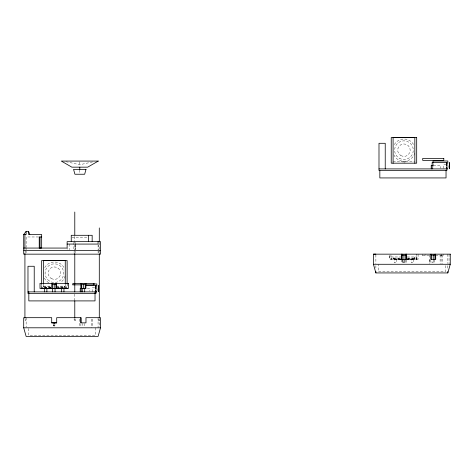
<?xml version="1.0" encoding="UTF-8"?>
<svg xmlns="http://www.w3.org/2000/svg" width="474" height="474" viewBox="0 0 474 474"><rect width="100%" height="100%" fill="white"/><g stroke="black" fill="none" stroke-linecap="round" stroke-linejoin="round"><path stroke-width="0.36" stroke-dasharray="2.37 1.78" d="M50.919 287.327L43.679 287.327L43.679 286.16L50.937 286.16L41.238 286.16M64.725 286.16L64.725 287.351L64.725 286.16L57.467 286.16M75.437 244.791L75.431 249.786L75.455 244.074M97.105 290.515L97.105 288.684M400.577 259.331L390.985 259.349L390.943 258.123M400.595 258.14L390.985 258.152L400.678 258.152L393.384 258.123L393.384 259.343L400.714 259.343L393.42 259.343L393.42 256.967L393.384 258.146M407.96 259.325L416.907 259.349L416.907 258.152L407.249 258.134M448.114 167.541L448.114 165.71M53.55 325.911L53.526 323.469C51.885 326.787 56.56 326.888 54.871 323.469L54.865 325.911L53.532 325.911L54.865 325.911M65.916 161.681L79.786 164.721L93.656 161.681M50.854 287.333L41.202 287.315M393.088 161.326L414.833 161.326M446.265 164.336L443.812 164.336L443.812 168.91M433.372 165.337L440.5 165.337L440.5 168.199M38.501 236.97L26.141 236.97L26.141 246.942M71.971 237.373L88.502 237.373M422.559 255.658L429.521 255.658M435.659 255.658L443.8 255.658L443.8 254.159M390.985 256.967L400.678 256.967M407.207 256.967L416.907 256.967M389.764 258.152L389.723 254.822M407.207 258.152L416.907 258.152M407.184 258.129L414.424 258.146M400.785 259.343L389.764 259.343L389.764 254.159M407.113 259.343L418.121 259.343M56.033 286.16L67.16 286.16M57.443 287.321L64.683 287.315M50.937 287.345L41.238 287.345L41.238 284.056M67.16 287.345L57.443 287.339L67.16 287.345L67.16 283.351M94.64 287.315L92.803 287.315L92.803 291.889M87.352 288.316L89.491 288.316L89.491 291.172M99.469 320.726L98.622 320.726L98.622 318.901M43.638 287.339L43.679 286.154M416.865 259.314L416.865 254.159L416.907 259.343M449.038 254.159L449.038 264.279M447.817 254.159L447.817 263.556M447.817 265.724L447.817 269.327M445.376 265.63L445.376 271.715L378.317 271.715L378.317 264.279M442.331 254.882L442.331 263.556M441.359 254.159L441.359 255.658M441.11 254.882L441.11 263.556M440.115 254.882L440.115 263.556M434.439 259.847L434.439 262.697L432.004 262.697L432.004 259.847M433.763 163.868L433.763 168.193M433.224 259.953L433.224 262.389M430.623 259.942L430.623 263.556M429.628 259.942L429.628 263.556M429.403 254.882L429.403 263.556M425.083 254.159L425.083 255.658M422.648 254.159L422.648 255.658M418.121 254.159L418.086 259.343M413.695 259.343L413.695 262.697L411.26 262.697L411.26 259.343M406.384 260.013L406.384 262.697L401.508 262.697L401.508 260.013M405.163 260.013L405.163 262.697M404.891 161.326L404.891 163.186M404.796 259.343L404.796 262.697M403.03 161.326L403.03 162.564M402.722 260.013L402.722 262.697M402.355 259.343L402.355 262.697M396.625 259.343L396.625 262.697L394.19 262.697L394.19 259.343M390.943 254.822L390.985 259.343M375.882 254.882L375.882 263.556M375.882 265.724L375.882 269.327M99.291 242.629L99.291 249.247M99.291 249.982L99.291 252.92M99.291 318.51L99.291 327.078M98.622 251.232L98.622 252.695M98.379 244.59L98.379 249.762M98.077 244.791L98.077 249.786M98.077 251.232L98.077 252.695M98.077 317.681L98.077 327.801M96.809 286.841L96.809 291.166M95.635 327.801L95.635 335.236L28.576 335.236L28.576 327.801M92.584 319.126L92.584 327.078M91.369 319.126L91.369 327.801M84.153 323.469L84.153 325.911L82.808 325.911L82.808 323.469M80.882 323.464L80.882 327.078M79.786 161.806L79.786 164.721M79.786 170.053L79.786 173.543M79.662 319.126L79.662 327.078M75.698 242.374L75.698 250.503M75.455 251.232L75.455 252.695M75.455 318.901L75.455 320.726L74.116 320.726L74.116 318.901M74.785 236.455L74.785 252.725M74.785 294.135L74.785 300.042M74.785 318.51L74.785 320.726M74.116 251.232L74.116 254.159M73.873 242.374L73.873 250.503M69.559 244.074L69.559 249.786M67.124 248.062L67.124 249.283M65.264 284.305L65.264 286.16M43.525 284.305L43.525 286.16M41.665 284.696L41.665 286.16M26.141 247.653L26.141 249.792M26.141 251.232L26.141 252.695M26.141 317.681L26.141 327.078M25.59 250.503L25.59 252.695M25.59 318.901L25.59 320.726L24.921 320.726L24.921 318.51M24.921 248.826L24.921 253.27M65.169 276.034A11.157 11.157 0 0 1 60.589 282.427M48.816 282.812A11.157 11.157 0 0 1 43.827 276.733M44.734 267.567A11.157 11.157 0 0 1 64.701 268.877M414.738 153.061A11.157 11.157 0 0 1 393.396 153.754M394.297 144.594A11.157 11.157 0 0 1 414.27 145.903M414.466 256.967L414.466 259.349L407.166 259.343L414.424 259.343L414.466 256.967M403.961 262.389L403.961 259.953L403.943 262.389M51.263 278.57A6.263 6.263 0 0 0 60.654 273.148A6.263 6.263 0 0 0 51.263 267.727A6.263 6.263 0 0 0 51.263 278.57M47.791 279.749A9.338 9.338 0 0 0 63.409 275.566A9.338 9.338 0 0 0 51.98 264.131A9.338 9.338 0 0 0 47.791 279.749M400.832 155.596A6.263 6.263 0 0 0 410.223 150.169A6.263 6.263 0 0 0 400.832 144.748A6.263 6.263 0 0 0 400.832 155.596M399.292 158.257A9.338 9.338 0 0 0 413.298 150.169A9.338 9.338 0 0 0 399.292 142.087A9.338 9.338 0 0 0 399.292 158.257"/><path stroke-width="0.71" d="M95.849 291.314L95.849 291.723L95.849 290.201M95.849 288.672L95.849 285.626L95.849 286.035M446.858 165.699L446.858 162.754M98.331 290.805L98.331 289.738M98.331 286.61L98.331 285.626L98.331 291.723L98.331 286.539L98.337 287.605M446.858 168.643L446.858 167.221M100.512 327.801L98.077 336.457L26.141 336.457L23.7 327.801L23.7 317.681L51.702 317.681L51.702 322.859L56.702 322.859L56.702 317.681L80.983 317.681L80.983 322.859L85.978 322.859L85.978 317.681L100.512 317.681L100.512 327.801L23.7 327.801M375.882 254.153L373.441 254.159L373.441 264.279L375.882 272.935L447.817 272.935L450.253 264.279L450.253 254.159M23.7 248.062L67.124 248.062L67.124 241.639L100.512 241.639L100.512 254.159L23.7 254.159L23.7 234.529L26.141 231.33L28.576 231.33L29.797 234.529M23.896 250.503L100.512 250.503M41.238 288.542L67.16 288.542M432.661 165.337L431.233 165.337L431.233 168.91M378.993 168.91L447.817 168.91M23.7 234.529L26.141 234.529L26.141 231.33M41.665 236.97L39.229 236.97L39.229 248.062L41.665 248.062L41.665 234.529L28.576 234.529L28.576 231.33M67.124 244.074L98.077 244.074L98.077 241.639M373.441 254.159L450.3 254.159M402.094 255.077L406.005 255.077M431.091 255.077L435.357 255.077M373.441 264.279L450.253 264.279M93.277 283.962L96.809 283.962L96.809 286.124M52.353 284.264L56.335 284.264M81.344 284.264L85.61 284.264M72.818 284.85L81.261 284.85M85.302 284.85L94.059 284.85L94.059 283.351L72.901 283.351L72.901 284.85M85.551 285.461L95.849 285.461L95.837 293.471L27.978 293.471L27.978 266.269L34.223 266.269L34.223 291.889M51.696 288.536L46.594 288.536L61.786 288.53L55.968 288.536M27.978 291.889L96.809 291.889M53.864 322.859C52.804 322.865 55.659 322.859 54.534 322.865M54.03 322.865L54.374 322.859M51.702 322.847L56.702 322.859M449.346 164.632L449.346 162.647L449.346 168.744L449.346 166.765M449.346 164.176L449.346 167.221M447.817 163.145L447.817 160.988L433.005 160.988L433.005 163.145M447.817 271.495L447.817 272.935M446.034 170.498L446.034 177.934L379.834 177.934L379.834 170.498M435.659 254.159L435.724 259.343L430.724 259.343L430.783 254.159M434.954 254.159L434.954 259.343M433.224 255.077L433.224 259.343M432.152 168.91L432.152 162.487L446.858 162.487L446.875 170.498L378.993 170.498L378.993 143.296L385.232 143.296L385.232 168.91M431.494 254.159L431.494 259.343M414.833 163.186L414.833 137.543L393.088 137.543L393.088 163.186M406.443 254.159L406.443 259.343L401.442 259.343L401.442 254.159M406.384 254.159L406.384 259.343M405.673 254.159L405.673 259.343M403.943 255.077L403.943 259.343M402.213 254.159L402.213 259.343M401.508 254.159L401.508 259.343M375.882 271.495L375.882 272.935M99.291 227.935L99.291 241.894M99.291 253.655L99.291 317.776M95.867 291.889L95.867 293.471M95.025 291.889L95.025 300.907L28.819 300.907L28.819 291.889M92.163 241.639L92.163 235.3L71.248 235.3L71.248 241.639M88.502 235.3L88.502 241.639M85.918 283.351L85.918 288.536L81.042 288.536L81.042 283.351M85.207 283.351L85.207 288.536M84.698 288.328L84.698 291.889M83.477 284.264L83.477 288.536M82.263 288.328L82.263 291.889M81.747 283.351L81.747 288.536M81.143 285.461L81.143 291.889M80.882 317.681L80.882 322.741M80.225 288.316L80.225 291.889M79.786 167.162L79.786 169.354M74.785 212.038L74.785 234.974M74.785 253.466L74.785 291.919M74.785 300.783L74.785 317.776M67.124 284.009L67.124 260.522L41.665 260.522L41.665 284.009M65.264 283.962L65.264 260.522L43.525 260.522L43.525 283.962M63.954 288.536L63.954 291.889M61.519 288.536L61.519 291.889M56.637 283.351L56.637 288.536M55.932 283.351L55.932 288.536M55.049 288.536L55.049 291.889M54.202 284.264L54.202 288.536M52.614 288.536L52.614 291.889M52.472 283.351L52.472 288.536M51.761 283.351L51.761 288.536M46.885 288.536L46.885 291.889M44.449 288.536L44.449 291.889M40.023 236.97L40.023 248.062M24.921 234.352L24.921 248.299M24.921 253.46L24.921 317.776M86.001 169.354L84.662 174.242L74.91 174.242L73.565 169.354L86.001 169.354M98.254 161.077L87.708 167.162L71.858 167.162L61.312 161.077L98.254 161.077M43.679 288.524L45.137 288.536L43.679 288.542M416.687 137.543L391.234 137.543L391.234 163.186L416.687 163.186L416.687 137.543M443.8 158.423L422.707 158.423L422.707 160.378L443.8 160.378L443.8 158.423M68.38 283.351L39.982 283.351L40.023 288.536L68.38 288.536L68.38 283.351"/></g></svg>
